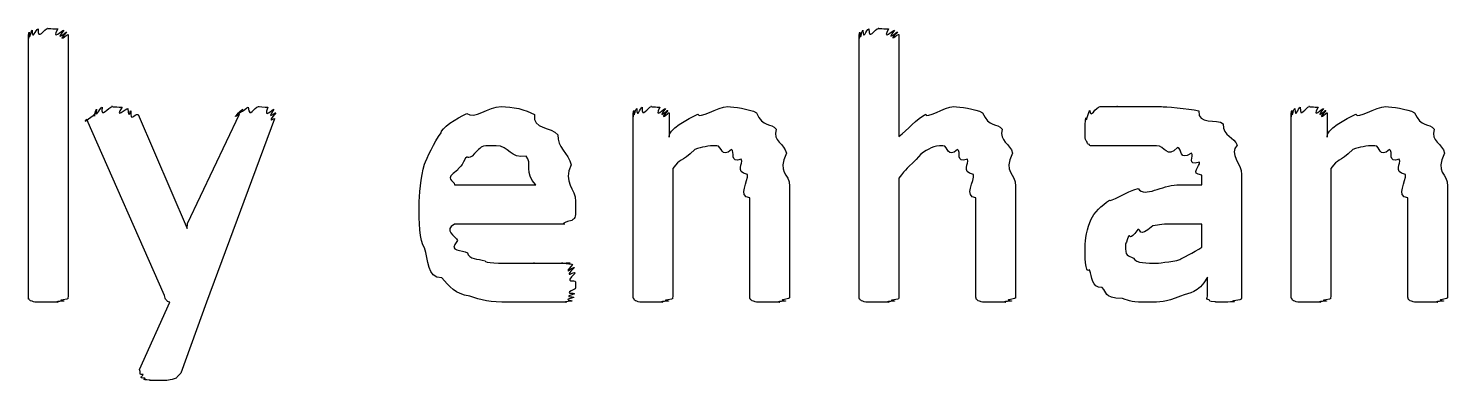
# Model space of a CAD drawing. Header units: millimetres. Extents: x 0 to 216, y 0 to 279.
# Drawn here: x 82.45 to 95.24, y 170.63 to 173.81 of the extents above; entities that cross this region are included whole.
import ezdxf

# ---------------------------------------------------------------- set-up
doc = ezdxf.new("R2010")
doc.units = ezdxf.units.MM
doc.layers.get('0').update_dxf_attribs({"linetype": 'CONTINUOUS'})

msp = doc.modelspace()

# ---------------------------------------------------------------- linework, layer by layer
at = {"color": 0}
for p, q in [((82.448, 171.391), (82.448, 173.75)), ((82.8065, 173.75), (82.8065, 171.391)), ((89.9375, 171.391), (89.9375, 173.75)), ((90.2959, 173.75), (90.2959, 172.829)), ((83.4376, 173.028), (83.8786, 172.002)), ((83.8839, 172.047), (84.3523, 173.033)), ((84.6667, 172.989), (84.055, 171.336)), ((87.8995, 171.391), (87.8995, 173.045)), ((88.2248, 173.045), (88.2248, 172.824)), ((93.8318, 171.391), (93.8318, 173.045)), ((94.1571, 173.045), (94.1571, 172.824)), ((83.6747, 171.396), (82.9744, 172.984)), ((88.2579, 172.543), (88.2579, 171.391)), ((93.0271, 172.394), (93.0271, 172.482)), ((93.3856, 172.488), (93.3856, 171.391)), ((94.1903, 172.543), (94.1903, 171.391)), ((86.2902, 172.394), (87.0232, 172.394)), ((89.3106, 172.383), (89.3106, 171.391)), ((90.2959, 172.455), (90.2959, 171.391)), ((91.3486, 172.383), (91.3486, 171.391)), ((92.8014, 172.394), (93.0271, 172.394)), ((95.2429, 172.383), (95.2429, 171.391)), ((87.3813, 172.245), (87.3813, 172.184)), ((88.9522, 171.391), (88.9522, 172.278)), ((90.9906, 171.391), (90.9906, 172.278)), ((94.8849, 171.391), (94.8849, 172.278)), ((83.8786, 172.002), (83.8839, 172.047)), ((87.2765, 172.041), (86.2902, 172.041)), ((93.0271, 172.041), (92.7901, 172.041)), ((93.0271, 171.832), (93.0271, 172.041)), ((93.0769, 171.391), (93.0769, 171.561)), ((83.4485, 170.729), (83.724, 171.336)), ((84.055, 171.336), (83.8232, 170.696))]:
    msp.add_line(p, q, dxfattribs=at)
for points in [[(82.448, 173.75), (82.448, 173.658), (82.4495, 173.764), (82.4537, 173.772)], [(82.4537, 173.772), (82.459, 173.673), (82.4699, 173.784), (82.4812, 173.789)], [(82.4812, 173.789), (82.484, 173.684), (82.514, 173.8), (82.5362, 173.8)], [(82.5362, 173.8), (82.532, 173.687), (82.5913, 173.805), (82.6244, 173.805)], [(82.6244, 173.805), (82.6022, 173.805), (82.6904, 173.802), (82.7126, 173.8)], [(82.7126, 173.8), (82.6491, 173.684), (82.7567, 173.795), (82.7677, 173.789)], [(82.7677, 173.789), (82.6752, 173.673), (82.7913, 173.779), (82.7952, 173.772)], [(82.7952, 173.772), (82.6865, 173.658), (82.8065, 173.757), (82.8065, 173.75)], [(89.9375, 173.75), (89.9375, 173.658), (89.9389, 173.764), (89.9432, 173.772)], [(89.9432, 173.772), (89.9488, 173.673), (89.9597, 173.784), (89.9707, 173.789)], [(89.9707, 173.789), (89.9735, 173.684), (90.0038, 173.8), (90.0257, 173.8)], [(90.0257, 173.8), (90.0218, 173.687), (90.0811, 173.805), (90.1139, 173.805)], [(90.1139, 173.805), (90.092, 173.805), (90.1802, 173.802), (90.2021, 173.8)], [(90.2021, 173.8), (90.139, 173.684), (90.2462, 173.795), (90.2575, 173.789)], [(90.2575, 173.789), (90.1651, 173.673), (90.2808, 173.779), (90.285, 173.772)], [(90.285, 173.772), (90.176, 173.662), (90.2959, 173.761), (90.2959, 173.75)], [(82.9744, 172.984), (82.9123, 172.93), (83.0516, 173.029), (83.0516, 173.045)], [(83.0516, 173.045), (83.0294, 172.959), (83.0545, 173.069), (83.0626, 173.077)], [(83.0626, 173.077), (83.0474, 172.974), (83.0901, 173.09), (83.1123, 173.094)], [(83.1123, 173.094), (83.0957, 172.981), (83.1688, 173.1), (83.2058, 173.1)], [(83.2058, 173.1), (83.1688, 173.1), (83.2721, 173.097), (83.294, 173.094)], [(83.294, 173.094), (83.2129, 172.978), (83.3328, 173.09), (83.3438, 173.083)], [(83.3438, 173.083), (83.3561, 172.967), (83.367, 173.072), (83.3713, 173.061)], [(83.3713, 173.061), (83.367, 172.948), (83.4002, 173.042), (83.4376, 173.028)], [(84.3523, 173.033), (84.256, 172.963), (84.3689, 173.073), (84.3802, 173.077)], [(84.3802, 173.077), (84.2779, 172.974), (84.4077, 173.09), (84.4296, 173.094)], [(84.4296, 173.094), (84.4405, 172.981), (84.4822, 173.1), (84.5234, 173.1)], [(84.5234, 173.1), (84.5136, 173.1), (84.5841, 173.097), (84.606, 173.094)], [(84.606, 173.094), (84.5619, 172.974), (84.6501, 173.084), (84.661, 173.077)], [(84.661, 173.077), (84.5841, 172.959), (84.6776, 173.058), (84.6776, 173.045)], [(84.6776, 173.045), (84.5841, 172.93), (84.6737, 173.011), (84.6667, 172.989)], [(86.1688, 172.863), (86.1646, 172.901), (86.3078, 172.998), (86.4002, 173.039)], [(86.4002, 173.039), (86.4665, 172.981), (86.5946, 173.1), (86.7089, 173.1)], [(86.7089, 173.1), (86.8151, 173.1), (86.9266, 173.075), (87.0119, 173.028)], [(87.0119, 173.028), (86.9844, 172.89), (87.1664, 172.923), (87.2215, 172.846)], [(87.8995, 173.045), (87.8995, 172.952), (87.9009, 173.058), (87.9052, 173.066)], [(87.9052, 173.066), (87.9066, 172.967), (87.9175, 173.079), (87.9327, 173.083)], [(87.9327, 173.083), (87.9355, 172.978), (87.963, 173.094), (87.9821, 173.094)], [(87.9821, 173.094), (87.9768, 172.981), (88.0318, 173.1), (88.065, 173.1)], [(88.065, 173.1), (88.0389, 173.1), (88.12, 173.097), (88.1422, 173.094)], [(88.1422, 173.094), (88.083, 172.978), (88.1807, 173.09), (88.1916, 173.083)], [(88.1916, 173.083), (88.1048, 172.967), (88.2096, 173.073), (88.2138, 173.066)], [(88.2138, 173.066), (88.1158, 172.952), (88.2248, 173.051), (88.2248, 173.045)], [(88.2248, 172.824), (88.204, 172.893), (88.3984, 172.989), (88.4837, 173.033)], [(88.4837, 173.033), (88.495, 172.981), (88.6615, 173.1), (88.7539, 173.1)], [(88.7539, 173.1), (88.8062, 173.1), (88.9427, 173.08), (89.0129, 173.045)], [(89.0129, 173.045), (89.0683, 172.908), (89.1452, 172.957), (89.1893, 172.896)], [(90.2959, 172.829), (90.3746, 172.893), (90.4572, 172.989), (90.5386, 173.033)], [(90.5386, 173.033), (90.5397, 172.981), (90.7066, 173.1), (90.7919, 173.1)], [(90.7919, 173.1), (90.8445, 173.1), (90.9807, 173.08), (91.0512, 173.045)], [(91.0512, 173.045), (91.1063, 172.908), (91.1835, 172.957), (91.2276, 172.896)], [(91.9745, 172.901), (91.9745, 172.893), (91.9759, 172.978), (91.9798, 173)], [(91.9798, 173), (91.9854, 172.937), (91.9992, 173.045), (92.0186, 173.066)], [(92.0186, 173.066), (92.0214, 172.981), (92.0679, 173.1), (92.112, 173.1)], [(92.112, 173.1), (92.1096, 173.1), (92.2073, 173.1), (92.2666, 173.1)], [(92.2666, 173.1), (92.2281, 173.1), (92.3879, 173.1), (92.4539, 173.1)], [(92.4539, 173.1), (92.4814, 173.1), (92.5932, 173.1), (92.6634, 173.1)], [(92.6634, 173.1), (92.6828, 173.1), (92.9072, 173.086), (92.9996, 173.061)], [(92.9996, 173.061), (92.9845, 172.93), (93.1651, 172.996), (93.2201, 172.945)], [(93.8318, 173.045), (93.8318, 172.952), (93.8332, 173.058), (93.8375, 173.066)], [(93.8375, 173.066), (93.8389, 172.967), (93.8498, 173.079), (93.865, 173.083)], [(93.865, 173.083), (93.8678, 172.978), (93.8953, 173.094), (93.9147, 173.094)], [(93.9147, 173.094), (93.9091, 172.981), (93.9641, 173.1), (93.9973, 173.1)], [(93.9973, 173.1), (93.9712, 173.1), (94.0523, 173.097), (94.0745, 173.094)], [(94.0745, 173.094), (94.0153, 172.978), (94.113, 173.09), (94.1243, 173.083)], [(94.1243, 173.083), (94.0375, 172.967), (94.1419, 173.073), (94.1462, 173.066)], [(94.1462, 173.066), (94.0484, 172.952), (94.1571, 173.051), (94.1571, 173.045)], [(94.1571, 172.824), (94.1366, 172.893), (94.331, 172.989), (94.4164, 173.033)], [(94.4164, 173.033), (94.4273, 172.981), (94.5942, 173.1), (94.6863, 173.1)], [(94.6863, 173.1), (94.7388, 173.1), (94.8753, 173.08), (94.9456, 173.045)], [(94.9456, 173.045), (95.0006, 172.908), (95.0778, 172.957), (95.1219, 172.896)], [(86.0199, 172.581), (86.0393, 172.628), (86.1053, 172.785), (86.1688, 172.863)], [(89.1893, 172.896), (89.1565, 172.787), (89.2637, 172.765), (89.2831, 172.68)], [(91.2276, 172.896), (91.1945, 172.787), (91.3021, 172.765), (91.3211, 172.68)], [(91.9745, 172.835), (91.9745, 172.827), (91.9745, 172.879), (91.9745, 172.901)], [(93.2201, 172.945), (93.2159, 172.827), (93.3207, 172.829), (93.3468, 172.752)], [(95.1219, 172.896), (95.0888, 172.787), (95.1964, 172.765), (95.2154, 172.68)], [(86.6648, 172.747), (86.4912, 172.747), (86.5519, 172.736), (86.505, 172.714)], [(86.935, 172.653), (86.789, 172.628), (86.7862, 172.747), (86.6648, 172.747)], [(87.2215, 172.846), (87.212, 172.736), (87.3167, 172.678), (87.3428, 172.576)], [(88.6548, 172.747), (88.5719, 172.747), (88.5225, 172.736), (88.4562, 172.714)], [(88.7871, 172.714), (88.689, 172.628), (88.7056, 172.747), (88.6548, 172.747)], [(90.6928, 172.747), (90.6103, 172.747), (90.5605, 172.721), (90.4946, 172.67)], [(90.8251, 172.714), (90.7274, 172.628), (90.744, 172.747), (90.6928, 172.747)], [(91.991, 172.785), (91.9773, 172.787), (91.9773, 172.816), (91.9745, 172.835)], [(92.0129, 172.758), (91.9924, 172.761), (91.9977, 172.774), (91.991, 172.785)], [(92.0404, 172.747), (92.0076, 172.747), (92.02, 172.75), (92.0129, 172.758)], [(92.112, 172.747), (92.0323, 172.747), (92.0542, 172.747), (92.0404, 172.747)], [(92.2334, 172.747), (92.0983, 172.747), (92.1452, 172.747), (92.112, 172.747)], [(92.3989, 172.747), (92.3121, 172.747), (92.2803, 172.747), (92.2334, 172.747)], [(92.6193, 172.747), (92.4401, 172.747), (92.4648, 172.747), (92.3989, 172.747)], [(92.8067, 172.73), (92.7132, 172.628), (92.6924, 172.747), (92.6193, 172.747)], [(93.3468, 172.752), (93.267, 172.672), (93.3856, 172.587), (93.3856, 172.488)], [(94.5871, 172.747), (94.5046, 172.747), (94.4548, 172.736), (94.3889, 172.714)], [(94.7194, 172.714), (94.6217, 172.628), (94.6383, 172.747), (94.5871, 172.747)], [(86.3893, 172.636), (86.3367, 172.526), (86.3353, 172.57), (86.3177, 172.526)], [(86.505, 172.714), (86.4002, 172.588), (86.4224, 172.67), (86.3893, 172.636)], [(87.0232, 172.394), (86.91, 172.504), (86.9968, 172.589), (86.935, 172.653)], [(88.4562, 172.714), (88.3253, 172.588), (88.3267, 172.638), (88.2579, 172.543)], [(88.8753, 172.625), (88.7621, 172.588), (88.8227, 172.694), (88.7871, 172.714)], [(88.9303, 172.488), (88.8104, 172.511), (88.9, 172.588), (88.8753, 172.625)], [(89.2831, 172.68), (89.1921, 172.504), (89.3106, 172.5), (89.3106, 172.383)], [(90.4946, 172.67), (90.3633, 172.529), (90.3647, 172.55), (90.2959, 172.455)], [(90.9133, 172.625), (90.8004, 172.588), (90.8611, 172.694), (90.8251, 172.714)], [(90.9683, 172.488), (90.8484, 172.511), (90.938, 172.588), (90.9133, 172.625)], [(91.3211, 172.68), (91.2301, 172.504), (91.3486, 172.5), (91.3486, 172.383)], [(92.9337, 172.68), (92.8151, 172.606), (92.8578, 172.719), (92.8067, 172.73)], [(93.0053, 172.598), (92.8811, 172.562), (92.9665, 172.659), (92.9337, 172.68)], [(94.3889, 172.714), (94.258, 172.588), (94.2591, 172.638), (94.1903, 172.543)], [(94.8076, 172.625), (94.6947, 172.588), (94.7554, 172.694), (94.7194, 172.714)], [(94.8627, 172.488), (94.7431, 172.511), (94.8323, 172.588), (94.8076, 172.625)], [(95.2154, 172.68), (95.1248, 172.504), (95.2429, 172.5), (95.2429, 172.383)], [(85.9702, 172.212), (85.9702, 172.291), (85.9868, 172.471), (86.0199, 172.581)], [(86.3177, 172.526), (86.1826, 172.441), (86.2902, 172.441), (86.2902, 172.394)], [(87.3428, 172.576), (87.2628, 172.412), (87.3813, 172.362), (87.3813, 172.245)], [(88.9522, 172.278), (88.8365, 172.286), (88.9441, 172.435), (88.9303, 172.488)], [(90.9906, 172.278), (90.8748, 172.286), (90.9821, 172.435), (90.9683, 172.488)], [(93.0271, 172.482), (92.9114, 172.496), (93.019, 172.565), (93.0053, 172.598)], [(94.8849, 172.278), (94.7692, 172.286), (94.8764, 172.435), (94.8627, 172.488)], [(92.1949, 172.256), (92.1907, 172.231), (92.3505, 172.339), (92.4539, 172.361)], [(92.4539, 172.361), (92.5146, 172.275), (92.6716, 172.394), (92.8014, 172.394)], [(92.0295, 172.085), (92.0517, 172.14), (92.1247, 172.212), (92.1949, 172.256)], [(86.0199, 171.826), (85.9702, 171.89), (85.9702, 172.065), (85.9702, 172.212)], [(87.3813, 172.184), (87.3813, 172.085), (87.3704, 172.096), (87.3485, 172.074)], [(86.2902, 172.041), (86.1826, 171.986), (86.2983, 171.936), (86.3177, 171.892)], [(87.3485, 172.074), (87.2187, 172.041), (87.3016, 172.041), (87.2765, 172.041)], [(91.9745, 171.843), (91.9745, 171.883), (91.9924, 172.015), (92.0295, 172.085)], [(92.4486, 171.992), (92.3713, 171.876), (92.3837, 171.956), (92.3657, 171.931)], [(92.5862, 172.025), (92.4444, 171.905), (92.4842, 172.005), (92.4486, 171.992)], [(92.7901, 172.041), (92.6758, 172.041), (92.644, 172.036), (92.5862, 172.025)], [(86.3177, 171.892), (86.2196, 171.783), (86.3646, 171.815), (86.4059, 171.782)], [(92.0129, 171.628), (91.9745, 171.592), (91.9745, 171.762), (91.9745, 171.843)], [(92.3657, 171.931), (92.3339, 171.827), (92.3382, 171.883), (92.3382, 171.854)], [(92.3382, 171.854), (92.3339, 171.746), (92.3618, 171.762), (92.4098, 171.733)], [(86.1741, 171.556), (86.0393, 171.556), (86.0559, 171.719), (86.0199, 171.826)], [(86.4059, 171.782), (86.4182, 171.722), (86.4994, 171.728), (86.5657, 171.71)], [(86.5657, 171.71), (86.5505, 171.688), (86.7117, 171.688), (86.808, 171.688)], [(92.4098, 171.733), (92.4334, 171.688), (92.5326, 171.688), (92.625, 171.688)], [(92.625, 171.688), (92.5985, 171.688), (92.7654, 171.699), (92.8289, 171.722)], [(92.8289, 171.722), (92.8412, 171.735), (92.9569, 171.783), (93.0271, 171.832)], [(86.808, 171.688), (86.8412, 171.688), (86.9527, 171.688), (87.0119, 171.688)], [(87.0119, 171.688), (86.9583, 171.688), (87.1195, 171.688), (87.1608, 171.688)], [(87.1608, 171.688), (87.1608, 171.688), (87.2395, 171.688), (87.2656, 171.688)], [(87.2656, 171.688), (87.2162, 171.688), (87.3167, 171.688), (87.3319, 171.688)], [(87.3319, 171.688), (87.2409, 171.688), (87.3495, 171.684), (87.3538, 171.678)], [(87.3538, 171.678), (87.2518, 171.559), (87.3661, 171.663), (87.3704, 171.65)], [(87.3704, 171.65), (87.2603, 171.534), (87.376, 171.622), (87.376, 171.6)], [(87.376, 171.6), (87.2628, 171.49), (87.3813, 171.551), (87.3813, 171.517)], [(92.1286, 171.468), (92.0295, 171.468), (92.0418, 171.564), (92.0129, 171.628)], [(86.4277, 171.391), (86.2926, 171.409), (86.2432, 171.482), (86.1741, 171.556)], [(87.376, 171.457), (87.2603, 171.402), (87.3732, 171.427), (87.3704, 171.413)], [(87.3813, 171.517), (87.3813, 171.435), (87.3788, 171.475), (87.376, 171.457)], [(92.3107, 171.369), (92.1286, 171.38), (92.1798, 171.424), (92.1286, 171.468)], [(93.0769, 171.561), (92.9887, 171.409), (92.9224, 171.427), (92.8342, 171.391)], [(82.4537, 171.363), (82.448, 171.36), (82.448, 171.38), (82.448, 171.391)], [(82.4812, 171.347), (82.459, 171.349), (82.4604, 171.359), (82.4537, 171.363)], [(82.5362, 171.336), (82.484, 171.339), (82.495, 171.342), (82.4812, 171.347)], [(82.6244, 171.336), (82.532, 171.336), (82.5609, 171.336), (82.5362, 171.336)], [(82.7126, 171.336), (82.6022, 171.336), (82.6604, 171.336), (82.6244, 171.336)], [(82.7677, 171.347), (82.6491, 171.339), (82.7373, 171.339), (82.7126, 171.336)], [(82.7952, 171.363), (82.6752, 171.349), (82.7814, 171.354), (82.7677, 171.347)], [(82.8065, 171.391), (82.8036, 171.36), (82.8022, 171.37), (82.7952, 171.363)], [(83.6909, 171.358), (83.6828, 171.36), (83.6771, 171.381), (83.6747, 171.396)], [(83.724, 171.336), (83.7022, 171.339), (83.7022, 171.347), (83.6909, 171.358)], [(86.7752, 171.336), (86.6098, 171.336), (86.5269, 171.354), (86.4277, 171.391)], [(86.9901, 171.336), (86.8193, 171.336), (86.8521, 171.336), (86.7752, 171.336)], [(87.1664, 171.336), (87.0687, 171.336), (87.056, 171.336), (86.9901, 171.336)], [(87.2931, 171.336), (87.1721, 171.336), (87.2172, 171.336), (87.1664, 171.336)], [(87.3485, 171.347), (87.2381, 171.336), (87.3263, 171.336), (87.2931, 171.336)], [(87.3647, 171.38), (87.249, 171.354), (87.3552, 171.358), (87.3485, 171.347)], [(87.3704, 171.413), (87.2561, 171.376), (87.3675, 171.391), (87.3647, 171.38)], [(87.9052, 171.369), (87.8995, 171.365), (87.8995, 171.383), (87.8995, 171.391)], [(87.9327, 171.347), (87.9105, 171.349), (87.9119, 171.36), (87.9052, 171.369)], [(87.9877, 171.336), (87.9355, 171.339), (87.9464, 171.342), (87.9327, 171.347)], [(88.0759, 171.336), (87.9835, 171.336), (88.0124, 171.336), (87.9877, 171.336)], [(88.1641, 171.336), (88.054, 171.336), (88.1119, 171.336), (88.0759, 171.336)], [(88.2191, 171.347), (88.1006, 171.339), (88.1888, 171.339), (88.1641, 171.336)], [(88.2467, 171.363), (88.1271, 171.349), (88.2329, 171.354), (88.2191, 171.347)], [(88.2579, 171.391), (88.2551, 171.36), (88.2537, 171.37), (88.2467, 171.363)], [(88.9579, 171.363), (88.9536, 171.36), (88.9522, 171.38), (88.9522, 171.391)], [(88.9854, 171.347), (88.9649, 171.349), (88.9649, 171.359), (88.9579, 171.363)], [(89.0404, 171.336), (88.991, 171.339), (88.9991, 171.342), (88.9854, 171.347)], [(89.1342, 171.336), (89.0379, 171.336), (89.0655, 171.336), (89.0404, 171.336)], [(89.2168, 171.336), (89.1081, 171.336), (89.1674, 171.336), (89.1342, 171.336)], [(89.2722, 171.347), (89.1565, 171.339), (89.2418, 171.339), (89.2168, 171.336)], [(89.2997, 171.369), (89.1812, 171.349), (89.2859, 171.354), (89.2722, 171.347)], [(89.3106, 171.391), (89.3106, 171.365), (89.3064, 171.376), (89.2997, 171.369)], [(89.9432, 171.363), (89.9375, 171.36), (89.9375, 171.38), (89.9375, 171.391)], [(89.9707, 171.347), (89.9488, 171.349), (89.9502, 171.359), (89.9432, 171.363)], [(90.0257, 171.336), (89.9735, 171.339), (89.9844, 171.342), (89.9707, 171.347)], [(90.1139, 171.336), (90.0218, 171.336), (90.0508, 171.336), (90.0257, 171.336)], [(90.2021, 171.336), (90.092, 171.336), (90.1499, 171.336), (90.1139, 171.336)], [(90.2575, 171.347), (90.139, 171.339), (90.2271, 171.339), (90.2021, 171.336)], [(90.285, 171.363), (90.1651, 171.349), (90.2712, 171.354), (90.2575, 171.347)], [(90.2959, 171.391), (90.2931, 171.36), (90.2917, 171.37), (90.285, 171.363)], [(90.9959, 171.363), (90.992, 171.36), (90.9906, 171.38), (90.9906, 171.391)], [(91.0237, 171.347), (91.0029, 171.349), (91.0029, 171.359), (90.9959, 171.363)], [(91.0788, 171.336), (91.029, 171.339), (91.0375, 171.342), (91.0237, 171.347)], [(91.1722, 171.336), (91.0759, 171.336), (91.1035, 171.336), (91.0788, 171.336)], [(91.2551, 171.336), (91.1461, 171.336), (91.2054, 171.336), (91.1722, 171.336)], [(91.3102, 171.347), (91.1945, 171.339), (91.2798, 171.339), (91.2551, 171.336)], [(91.3377, 171.369), (91.2192, 171.349), (91.3239, 171.354), (91.3102, 171.347)], [(91.3486, 171.391), (91.3486, 171.365), (91.3447, 171.376), (91.3377, 171.369)], [(92.553, 171.336), (92.3893, 171.336), (92.3837, 171.347), (92.3107, 171.369)], [(92.8342, 171.391), (92.6938, 171.336), (92.6525, 171.336), (92.553, 171.336)], [(93.0935, 171.358), (93.0617, 171.358), (93.0769, 171.376), (93.0769, 171.391)], [(93.1429, 171.341), (93.0836, 171.342), (93.1044, 171.349), (93.0935, 171.358)], [(93.2311, 171.336), (93.1277, 171.336), (93.1651, 171.337), (93.1429, 171.341)], [(93.3193, 171.341), (93.2049, 171.336), (93.2713, 171.336), (93.2311, 171.336)], [(93.369, 171.358), (93.2448, 171.342), (93.3415, 171.344), (93.3193, 171.341)], [(93.3856, 171.391), (93.3856, 171.358), (93.3799, 171.365), (93.369, 171.358)], [(93.8375, 171.369), (93.8318, 171.365), (93.8318, 171.383), (93.8318, 171.391)], [(93.865, 171.347), (93.8431, 171.349), (93.8445, 171.36), (93.8375, 171.369)], [(93.92, 171.336), (93.8678, 171.339), (93.8788, 171.342), (93.865, 171.347)], [(94.0082, 171.336), (93.9161, 171.336), (93.9451, 171.336), (93.92, 171.336)], [(94.0964, 171.336), (93.9864, 171.336), (94.0442, 171.336), (94.0082, 171.336)], [(94.1518, 171.347), (94.0333, 171.339), (94.1215, 171.339), (94.0964, 171.336)], [(94.1793, 171.363), (94.0594, 171.349), (94.1656, 171.354), (94.1518, 171.347)], [(94.1903, 171.391), (94.1874, 171.36), (94.186, 171.37), (94.1793, 171.363)], [(94.8902, 171.363), (94.8863, 171.36), (94.8849, 171.38), (94.8849, 171.391)], [(94.918, 171.347), (94.8972, 171.349), (94.8972, 171.359), (94.8902, 171.363)], [(94.9731, 171.336), (94.9233, 171.339), (94.9318, 171.342), (94.918, 171.347)], [(95.0666, 171.336), (94.9702, 171.336), (94.9978, 171.336), (94.9731, 171.336)], [(95.1495, 171.336), (95.0405, 171.336), (95.0997, 171.336), (95.0666, 171.336)], [(95.2045, 171.347), (95.0888, 171.339), (95.1742, 171.339), (95.1495, 171.336)], [(95.232, 171.369), (95.1135, 171.349), (95.2183, 171.354), (95.2045, 171.347)], [(95.2429, 171.391), (95.2429, 171.365), (95.2391, 171.376), (95.232, 171.369)], [(83.4817, 170.685), (83.4334, 170.678), (83.4704, 170.711), (83.4485, 170.729)], [(83.4983, 170.652), (83.4334, 170.652), (83.4817, 170.671), (83.4817, 170.685)], [(83.8232, 170.696), (83.771, 170.652), (83.7957, 170.658), (83.7629, 170.647)], [(83.5424, 170.635), (83.4552, 170.638), (83.5092, 170.645), (83.4983, 170.652)], [(83.6249, 170.63), (83.4954, 170.63), (83.5642, 170.633), (83.5424, 170.635)], [(83.7629, 170.647), (83.7089, 170.63), (83.687, 170.63), (83.6249, 170.63)]]:
    msp.add_open_spline(points, degree=3, dxfattribs=at)

doc.saveas('drawing.dxf')
